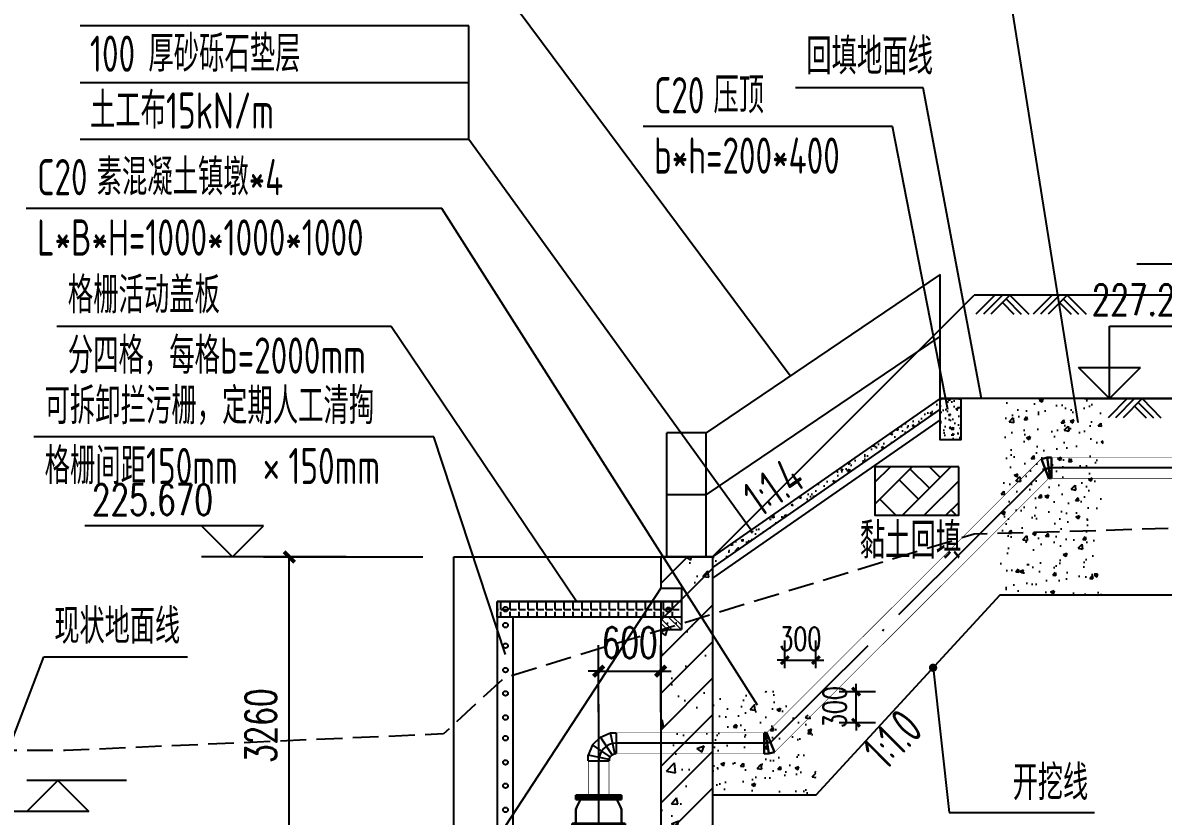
# Model space of a CAD drawing. Header units: millimetres. Extents: x -725 to 2274960, y -506 to 2980382.
# Drawn here: x 2043757 to 2054778, y 2602098 to 2609762 of the extents above; entities that cross this region are included whole.
import ezdxf

# ---------------------------------------------------------------- set-up
doc = ezdxf.new("R2010")
doc.units = ezdxf.units.MM
doc.header["$LTSCALE"] = 1000
doc.linetypes.add('DASH', pattern=[0.35, 0.25, -0.1])
doc.linetypes.add('DOTE', pattern=[2.42, 2, -0.2, 0.02, -0.2])
for name, color, linetype in [('DIM_ELEV', 3, 'Continuous'), ('DIM_LEAD', 3, 'Continuous'), ('DIM_SYMB', 3, 'Continuous'), ('DMX', 7, 'Continuous'), ('DOTE', 1, 'DOTE'), ('E_OTHER', 7, 'Continuous'), ('PUB_DIM', 3, 'Continuous'), ('TEXT_BG', 3, 'Continuous'), ('YHG_文字', 7, 'Continuous'), ('YHJ_剖面_梁板', 4, 'Continuous'), ('YHJ_尺寸_公标', 3, 'Continuous'), ('线框', 2, 'Continuous'), ('细线', 4, 'Continuous'), ('附属构件', 6, 'Continuous')]:
    doc.layers.add(name, color=color, linetype=linetype)
doc.layers.add('管', color=1, linetype='Continuous', lineweight=30)
doc.styles.add('_TCH_DIM', font='SIMPLEX', dxfattribs={"bigfont": 'GBCBIG'})
doc.styles.add('_TCH_DIM_T3', font='SIMPLEX', dxfattribs={"width": 0.705882, "bigfont": 'GBCBIG'})
doc.styles.add('TSSD_Rein', font='tssdeng.shx', dxfattribs={"width": 0.7, "bigfont": 'hztxt.shx'})
doc.dimstyles.new('_TCH_ARCH&&100', dxfattribs={"dimtxt": 297.5, "dimasz": 100, "dimexe": 250, "dimexo": 300, "dimgap": 126.25, "dimtad": 1, "dimdec": 0, "dimzin": 0, "dimdsep": 46, "dimtxsty": '_TCH_DIM_T3', "dimblk": 'ARCHTICK', "dimcen": 0.09, "dimclrt": 7, "dimazin": 2, "dimtfac": 1, "dimtdec": 0, "dimtix": 1, "dimtmove": 2, "dimatfit": 3, "dimfxl": 75, "dimtolj": 1, "dimtzin": 0, "dimarcsym": 0})
doc.dimstyles.new('_TCH_ARCH_M_M&&75', dxfattribs={"dimtxt": 223.125, "dimasz": 75, "dimexe": 187.5, "dimexo": 225, "dimgap": 94.6875, "dimtad": 1, "dimdec": 0, "dimzin": 0, "dimdsep": 46, "dimtxsty": '_TCH_DIM_T3', "dimblk": 'ARCHTICK', "dimcen": 0.09, "dimclrt": 7, "dimazin": 2, "dimtfac": 1, "dimtdec": 0, "dimtix": 1, "dimtmove": 2, "dimatfit": 3, "dimfxl": 75, "dimtolj": 1, "dimtzin": 0, "dimarcsym": 0})
doc.dimstyles.new('_TCH_ARCH_MM_M&&100', dxfattribs={"dimtxt": 297.5, "dimasz": 100, "dimexe": 250, "dimexo": 300, "dimgap": 126.25, "dimtad": 1, "dimdec": 0, "dimzin": 0, "dimdsep": 46, "dimtxsty": '_TCH_DIM_T3', "dimblk": 'ARCHTICK', "dimcen": 0.09, "dimclrt": 7, "dimazin": 2, "dimtfac": 1, "dimtdec": 0, "dimtix": 1, "dimtmove": 2, "dimatfit": 3, "dimfxl": 75, "dimtolj": 1, "dimtzin": 0, "dimarcsym": 0})
pattern_1 = [(50, (0, 0), (179.3150457, -15.688034), [18.75, -206.25]), (355, (0, 0), (-34.687833, 188.048033), [15, -165]), (100.4514, (14.94, -1.3), (144.627345, 172.3598855), [15.9350475, -175.285528]), (46.1842, (0, 50), (266.810262, -41.379754), [28.125, -309.375]), (96.6356, (22.23, 46.55), (233.665676, 243.529468), [23.902572, -262.92825]), (351.1842, (0, 50), (233.665486, 243.52965), [22.5, -247.5]), (21, (25, 37.5), (149.226763, -100.6547227), [18.75, -206.25]), (326, (25, 37.5), (60.828833, 181.287511), [15, -165]), (71.4514, (37.44, 29.11), (210.055657, 80.632624), [15.9350475, -175.285528]), (37.5, (0, 0), (3.0399638, 83.2234635), [0, -163, 0, -167.5, 0, -165.625]), (7.5, (0, 0), (65.7673844, 98.602928), [0, -95.5, 0, -159.25, 0, -63.125]), (327.5, (-55.75, 0), (133.455609, -5.638718), [0, -62.5, 0, -195, 0, -258.75]), (317.5, (-80.75, 0), (145.7965423, 25.0262456), [0, -81.25, 0, -129.5, 0, -183.75])]

# ---------------------------------------------------------------- blocks, each defined once
blk = doc.blocks.new('底阀')
at = {"layer": '管', "color": 8}
for p, q in [((-220, -42), (-220, 0)), ((220, 0), (-220, 0)), ((220, -42), (220, 0)), ((220, -21), (-220, -21)), ((220, -42), (-220, -42)), ((-175, -42), (-210, -115)), ((175, -42), (210, -115)), ((-220, -149), (-220, -254)), ((220, -149), (220, -254)), ((-257, -294), (-257, -275)), ((-257, -275), (-242, -275)), ((-257, -294), (257, -294)), ((-257, -294), (-257, -312)), ((-257, -312), (0, -312)), ((257, -275), (-242, -275)), ((257, -312), (0, -312)), ((257, -294), (257, -275)), ((257, -294), (257, -312))]:
    blk.add_line(p, q, dxfattribs=at)
for centre, radius, start, end in [((-155, -149), 65, 147.7227, 180), ((155, -149), 65, 0, 32.2773), ((-242, -254), 21.7, 270, 0), ((0, -308), 220, 180.9108, 359.0892), ((242, -254), 21.7, 180, 270)]:
    blk.add_arc(centre, radius, start, end, dxfattribs=at)
blk = doc.blocks.new('WT')
at = {"layer": '管', "color": 8, "lineweight": -2}
for p, q in [((-300, -81), (-300, 0)), ((-300, 0), (0, 0)), ((0, -21), (-300, -81)), ((-238, -229), (-300, -81)), ((16, -59), (-238, -229)), ((45, -89), (-125, -343)), ((0, -21), (0, 0)), ((16, -59), (0, -21)), ((45, -89), (16, -59)), ((84, -105), (24, -405)), ((84, -105), (45, -89)), ((84, -105), (105, -105)), ((105, -405), (105, -105)), ((-125, -343), (-238, -229)), ((-125, -343), (24, -405)), ((105, -405), (24, -405))]:
    blk.add_line(p, q, dxfattribs=at)
blk.add_arc((105, 0), 255, 180, 270, dxfattribs=at)
blk = doc.blocks.new('gagagdafgsdfhfdhasgd')
at = {"layer": 'DOTE', "color": 8, "linetype": 'DOTE', "elevation": 0}
for points in [[(668976, -41027), (670700, -41027)], [(673476, -43687), (674906, -43687)]]:
    blk.add_lwpolyline(points, dxfattribs=at)
at = {"layer": 'DOTE', "color": 8, "linetype": 'DOTE'}
blk.add_lwpolyline([(670761, -41036), (673415, -43681)], dxfattribs=at)
at = {"layer": '管', "color": 8}
for p, q in [((670742, -40927), (670700, -40927)), ((670700, -40927), (670700, -41127)), ((670714, -41127), (670742, -40927)), ((670725, -41130), (670797, -40941)), ((670797, -40941), (670742, -40927)), ((670714, -41127), (670700, -41127)), ((670725, -41130), (670714, -41127)), ((673453, -43584), (673377, -43772)), ((673453, -43584), (673377, -43772)), ((673464, -43587), (673432, -43787)), ((673464, -43587), (673432, -43787)), ((673464, -43587), (673453, -43584)), ((673464, -43587), (673453, -43584)), ((673476, -43587), (673464, -43587)), ((673476, -43587), (673464, -43587)), ((673476, -43788), (673476, -43587)), ((673476, -43788), (673476, -43587)), ((673432, -43787), (673377, -43772)), ((673432, -43787), (673377, -43772)), ((673476, -43788), (673432, -43787)), ((673476, -43788), (673432, -43787))]:
    blk.add_line(p, q, dxfattribs=at)
at = {"layer": '管', "color": 8, "elevation": 0}
for points, const_width in [([(666576, -40927), (669793, -40927)], 5), ([(666874, -40927), (670700, -40927)], 5), ([(666576, -41127), (670700, -41127)], 5), ([(673476, -43587), (674906, -43587)], 3.33), ([(673476, -43787), (674906, -43787)], 3.33)]:
    blk.add_lwpolyline(points, dxfattribs=dict(at, const_width=const_width))
at = {"layer": '管', "color": 8, "const_width": 5}
for points in [[(670798, -40938), (673453, -43586)], [(670726, -41128), (673377, -43775)], [(674976, -43857), (674976, -44187)], [(675176, -43857), (675176, -44187)]]:
    blk.add_lwpolyline(points, dxfattribs=at)
at = {"layer": '管', "color": 8}
for centre, start, end in [((670700, -41197), 69.2564, 90), ((673476, -43517), 249.4422, 270), ((673476, -43517), 249.4422, 270)]:
    blk.add_arc(centre, 170, start, end, dxfattribs=at)
at = {"xscale": -0.6666666600000004, "yscale": 0.6666666600000004, "zscale": 0.6666666600000004, "rotation": 90}
blk.add_blockref('WT', (674906, -43787), dxfattribs=at)
at = {"layer": 'E_OTHER'}
blk.add_blockref('底阀', (675076, -44187), dxfattribs=at)
blk = doc.blocks.new('_ArchTick')
at = {"color": 0, "linetype": 'ByBlock', "const_width": 0.4}
blk.add_lwpolyline([(-0.5, -0.5), (0.5, 0.5)], dxfattribs=at)
blk = doc.blocks.new('*D176')
at = {"layer": 'Defpoints', "color": 0, "transparency": 16777216}
for p in [(2049922, 2603499), (2049322, 2602802), (2049922, 2602802)]:
    blk.add_point(p, dxfattribs=at)
at = {"layer": 'PUB_DIM', "color": 0, "lineweight": -2, "transparency": 16777216}
for p, q in [((2049322, 2603102), (2049322, 2603749)), ((2049922, 2603102), (2049922, 2603749)), ((2049322, 2603499), (2049222, 2603499)), ((2049322, 2603499), (2049922, 2603499)), ((2049922, 2603499), (2050022, 2603499))]:
    blk.add_line(p, q, dxfattribs=at)
at = {"layer": 'PUB_DIM', "color": 0, "lineweight": -2, "transparency": 16777216, "xscale": 100, "yscale": 100, "zscale": 100}
blk.add_blockref('_ArchTick', (2049322, 2603499), dxfattribs=at)
at = {"layer": 'PUB_DIM', "color": 0, "lineweight": -2, "transparency": 16777216, "xscale": 100, "yscale": 100, "zscale": 100, "rotation": 180}
blk.add_blockref('_ArchTick', (2049922, 2603499), dxfattribs=at)
at = {"layer": 'PUB_DIM', "color": 7, "transparency": 16777216, "insert": (2049622, 2603774), "char_height": 297.5, "attachment_point": 5, "style": '_TCH_DIM_T3'}
blk.add_mtext('\\A1;600', dxfattribs=at)
blk = doc.blocks.new('*D396')
at = {"layer": 'Defpoints', "color": 0, "transparency": 16777216}
for p in [(2046333, 2604602), (2047922, 2604602), (2047922, 2601342)]:
    blk.add_point(p, dxfattribs=at)
at = {"layer": 'PUB_DIM', "color": 0, "lineweight": -2, "transparency": 16777216}
for p, q in [((2047622, 2604602), (2046083, 2604602)), ((2046333, 2601342), (2046333, 2604602)), ((2047622, 2601342), (2046083, 2601342))]:
    blk.add_line(p, q, dxfattribs=at)
at = {"layer": 'PUB_DIM', "color": 0, "lineweight": -2, "transparency": 16777216, "xscale": 100, "yscale": 100, "zscale": 100}
for p, rotation in [((2046333, 2604602), 90), ((2046333, 2601342), 270)]:
    blk.add_blockref('_ArchTick', p, dxfattribs=dict(at, rotation=rotation))
at = {"layer": 'PUB_DIM', "color": 7, "transparency": 16777216, "insert": (2046058, 2602972), "char_height": 297.5, "attachment_point": 5, "rotation": 90, "style": '_TCH_DIM_T3'}
blk.add_mtext('\\A1;3260', dxfattribs=at)
blk = doc.blocks.new('*D554')
at = {"layer": 'Defpoints', "color": 0, "transparency": 16777216}
for p in [(2051422, 2603606), (2051122, 2603302), (2051422, 2603302)]:
    blk.add_point(p, dxfattribs=at)
at = {"layer": 'YHJ_尺寸_公标', "color": 0, "lineweight": -2, "transparency": 16777216}
for p, q in [((2051122, 2603527), (2051122, 2603794)), ((2051422, 2603527), (2051422, 2603794)), ((2051122, 2603606), (2051047, 2603606)), ((2051122, 2603606), (2051422, 2603606)), ((2051422, 2603606), (2051497, 2603606))]:
    blk.add_line(p, q, dxfattribs=at)
at = {"layer": 'YHJ_尺寸_公标', "color": 0, "lineweight": -2, "transparency": 16777216, "xscale": 75, "yscale": 75, "zscale": 75}
blk.add_blockref('_ArchTick', (2051122, 2603606), dxfattribs=at)
at = {"layer": 'YHJ_尺寸_公标', "color": 0, "lineweight": -2, "transparency": 16777216, "xscale": 75, "yscale": 75, "zscale": 75, "rotation": 180}
blk.add_blockref('_ArchTick', (2051422, 2603606), dxfattribs=at)
at = {"layer": 'YHJ_尺寸_公标', "color": 7, "transparency": 16777216, "insert": (2051272, 2603812), "char_height": 223.1, "attachment_point": 5, "style": '_TCH_DIM_T3'}
blk.add_mtext('\\A1;300', dxfattribs=at)
blk = doc.blocks.new('*D555')
at = {"layer": 'Defpoints', "color": 0, "transparency": 16777216}
for p in [(2051422, 2603302), (2051810, 2603302), (2051422, 2603002)]:
    blk.add_point(p, dxfattribs=at)
at = {"layer": 'YHJ_尺寸_公标', "color": 0, "lineweight": -2, "transparency": 16777216}
for p, q in [((2051810, 2603302), (2051810, 2603377)), ((2051647, 2603302), (2051998, 2603302)), ((2051810, 2603002), (2051810, 2603302)), ((2051647, 2603002), (2051998, 2603002)), ((2051810, 2603002), (2051810, 2602927))]:
    blk.add_line(p, q, dxfattribs=at)
at = {"layer": 'YHJ_尺寸_公标', "color": 0, "lineweight": -2, "transparency": 16777216, "xscale": 75, "yscale": 75, "zscale": 75}
for p, rotation in [((2051810, 2603302), 270), ((2051810, 2603002), 90)]:
    blk.add_blockref('_ArchTick', p, dxfattribs=dict(at, rotation=rotation))
at = {"layer": 'YHJ_尺寸_公标', "color": 7, "transparency": 16777216, "insert": (2051604, 2603152), "char_height": 223.1, "attachment_point": 5, "rotation": 90, "style": '_TCH_DIM_T3'}
blk.add_mtext('\\A1;300', dxfattribs=at)

msp = doc.modelspace()

# ---------------------------------------------------------------- hatches: boundary and pattern name
h = msp.add_hatch()
h.set_pattern_fill('钢筋混凝土', color=8, scale=100)
h.set_pattern_definition([(45, (1763199.64, 2707238), (-176.7767, 176.7767), []), (50, (1763199.64, 2707238), (717.2602, -62.7521), [75, -825]), (355, (1763199.64, 2707238), (-138.7513, 752.1921), [60, -660]), (100.4514, (1763259.4, 2707232.8), (578.5094, 689.4395), [63.7402, -701.1421]), (46.1842, (1763199.6, 2707438), (1067.241, -165.519), [112.5, -1237.5]), (96.6356, (1763288.6, 2707424.2), (934.6627, 974.118), [95.6103, -1051.713]), (351.1842, (1763199.6, 2707438), (934.662, 974.1186), [90, -990]), (21, (1763299.64, 2707388), (596.907, -402.6189), [75, -825]), (326, (1763299.64, 2707388), (243.3153, 725.15), [60, -660]), (71.4514, (1763349.4, 2707354.44), (840.2226, 322.5305), [63.7402, -701.1421]), (37.5, (1763199.64, 2707238), (12.15986, 332.89385), [0, -652, 0, -670, 0, -662.5]), (7.5, (1763199.64, 2707238), (263.06954, 394.4117), [0, -382, 0, -637, 0, -252.5]), (327.5, (1762976.64, 2707238), (533.82244, -22.55487), [0, -250, 0, -780, 0, -1035]), (317.5, (1762876.64, 2707238), (583.1862, 100.105), [0, -325, 0, -518, 0, -735])])
edge = h.paths.add_edge_path()
edge.add_line((2048622.285, 2601302.4594), (2048622.285, 2601142.4594))
edge.add_line((2048622.285, 2601142.4594), (2048222.285, 2601142.4594))
edge.add_line((2048222.285, 2601142.4594), (2048222.285, 2601342.4594))
edge.add_line((2048222.285, 2601342.4594), (2047922.285, 2601342.4594))
edge.add_line((2047922.285, 2601302.4594), (2047922.285, 2600842.4594))
edge.add_line((2047922.285, 2600842.4594), (2050422.285, 2600842.4594))
edge.add_line((2050422.285, 2600842.4594), (2050422.285, 2604602.4594))
edge.add_line((2050422.285, 2604602.4594), (2049922.285, 2604602.4594))
edge.add_line((2049922.285, 2604602.4594), (2049922.285, 2604302.4594))
edge.add_line((2049922.285, 2604302.4594), (2049922.285, 2603902.4594))
edge.add_line((2049922.285, 2603902.4594), (2049922.285, 2601342.4594))
edge.add_line((2049922.285, 2601342.4594), (2048622.285, 2601342.4594))
at = {"layer": 'TEXT_BG'}
h = msp.add_hatch(dxfattribs=at)
h.set_pattern_fill('夯实土壤', color=8, scale=100)
h.set_pattern_definition([(45, (1396315.4, 2650065.9), (-397.394, 397.394), []), (45, (1396525.4, 2650065.9), (-397.394, 397.394), []), (45, (1396735.4, 2650065.9), (-397.394, 397.394), []), (135, (1396315.4, 2650065.9), (-397.394, -397.394), [265, -297]), (135, (1396420.4, 2650170.9), (-397.394, -397.394), [265, -297]), (135, (1396525.4, 2650275.9), (-397.394, -397.394), [265, -297])])
h.paths.add_polyline_path([(2052801.5873, 2605473.9922), (2051991.6079, 2605473.9922), (2051991.6079, 2605006.3504), (2052801.5873, 2605006.3504)])
at = {"layer": 'YHJ_剖面_梁板'}
h = msp.add_hatch(dxfattribs=at)
h.set_pattern_fill('混凝土', color=8, scale=25)
h.set_pattern_definition(pattern_1)
h.paths.add_polyline_path([(2052622.285, 2606029.2806), (2052622.285, 2606132.4594), (2050422.285, 2604602.4594), (2050422.285, 2604499.2806)])
h = msp.add_hatch(dxfattribs=at)
h.set_pattern_fill('混凝土', color=8, scale=25)
h.set_pattern_definition(pattern_1)
h.paths.add_polyline_path([(2052622.285, 2606132.4594), (2052822.285, 2606132.4594), (2052822.285, 2605732.4594), (2052622.285, 2605732.4594)])
h = msp.add_hatch(dxfattribs=at)
h.set_pattern_fill('混凝土', color=8, scale=50)
h.set_pattern_definition([(50, (-401245.65, -284575.3), (358.630091, -31.376067), [37.5, -412.5]), (355, (-401245.65, -284575.3), (-69.375667, 376.096067), [30, -330]), (100.4514, (-401215.77, -284577.92), (289.25469, 344.71977), [31.870095, -350.571056]), (46.1842, (-401245.65, -284475.3), (533.620524, -82.759507), [56.25, -618.75]), (96.6356, (-401201.2, -284482.2), (467.33135, 487.058935), [47.805144, -525.8565]), (351.1842, (-401245.65, -284475.3), (467.33097, 487.0593), [45, -495]), (21, (-401195.65, -284500.3), (298.453526, -201.309445), [37.5, -412.5]), (326, (-401195.65, -284500.3), (121.657666, 362.575023), [30, -330]), (71.4514, (-401170.78, -284517.1), (420.111314, 161.265248), [31.870095, -350.571056]), (37.5, (-401245.65, -284575.31), (6.0799277, 166.446927), [0, -326, 0, -335, 0, -331.25]), (7.5, (-401245.65, -284575.3), (131.534769, 197.205856), [0, -191, 0, -318.5, 0, -126.25]), (327.5, (-401357.15, -284575.31), (266.911218, -11.277436), [0, -125, 0, -390, 0, -517.5]), (317.5, (-401407.15, -284575.3), (291.593085, 50.052491), [0, -162.5, 0, -259, 0, -367.5])])
h.paths.add_polyline_path([(2054198.6095, 2606132.4594), (2053198.6095, 2606132.4594), (2053198.6095, 2604232.5013), (2054198.6095, 2604232.5013)])
h = msp.add_hatch(dxfattribs=at)
h.set_pattern_fill('ANGLE', color=8, scale=25)
h.set_pattern_definition([(0, (-1806.39, 0), (0, 87.3125), [63.5, -23.8125]), (90, (-1806.39, 0), (-87.3125, 5e-15), [63.5, -23.8125])])
h.paths.add_polyline_path([(2048342.0197, 2604172.1941), (2050122.285, 2604172.1941), (2050122.285, 2604022.1941), (2048342.0197, 2604022.1941)])
h = msp.add_hatch(dxfattribs=at)
h.set_pattern_fill('混凝土', color=8, scale=50)
h.set_pattern_definition([(50, (-386469.52, -287235.63), (358.630091, -31.376067), [37.5, -412.5]), (355, (-386469.52, -287235.63), (-69.375667, 376.096067), [30, -330]), (100.4514, (-386439.64, -287238.25), (289.25469, 344.71977), [31.870095, -350.571056]), (46.1842, (-386469.5, -287135.63), (533.620524, -82.759507), [56.25, -618.75]), (96.6356, (-386425.05, -287142.53), (467.33135, 487.058935), [47.805144, -525.8565]), (351.1842, (-386469.5, -287135.63), (467.33097, 487.0593), [45, -495]), (21, (-386419.52, -287160.63), (298.453526, -201.309445), [37.5, -412.5]), (326, (-386419.52, -287160.63), (121.657666, 362.575023), [30, -330]), (71.4514, (-386394.65, -287177.4), (420.111314, 161.265248), [31.870095, -350.571056]), (37.5, (-386469.52, -287235.63), (6.0799277, 166.446927), [0, -326, 0, -335, 0, -331.25]), (7.5, (-386469.52, -287235.63), (131.534769, 197.205856), [0, -191, 0, -318.5, 0, -126.25]), (327.5, (-386581.02, -287235.63), (266.911218, -11.277436), [0, -125, 0, -390, 0, -517.5]), (317.5, (-386631.02, -287235.63), (291.593085, 50.052491), [0, -162.5, 0, -259, 0, -367.5])])
h.paths.add_polyline_path([(2051233.2851, 2603191.371), (2051233.2851, 2603191.371), (2051122.477, 2603302.1792), (2050422.477, 2603302.1792), (2050422.477, 2602302.1792), (2051422.477, 2602302.1792), (2051422.477, 2603002.1792)])
h = msp.add_hatch(dxfattribs=at)
h.set_pattern_fill('粉刷', color=8, scale=25)
h.set_pattern_definition([(37.5, (90.17, -70418.265), (-3.1496679, 96.3411885), [0, -76, 0, -85, 0, -81.25]), (7.5, (90.17, -70418.27), (88.4888353, 141.1073033), [0, -41, 0, -68.5, 0, -26.25]), (327.5, (28.67, -70418.265), (155.707093, 0.2829527), [0, -25, 0, -90, 0, -117.5]), (317.5, (28.67, -70418.27), (150.30633, 43.883778), [0, -12.5, 0, -59, 0, -67.5])])
edge = h.paths.add_edge_path()
edge.add_line((2047922.285, 2601142.4594), (2042848.6575, 2601142.4594))
edge.add_line((2039875.0714, 2601142.4594), (2037059.8805, 2602550.0549))
edge.add_line((2039898.6782, 2601242.4594), (2037134.4161, 2602624.5905))
edge.add_line((2047922.285, 2601242.4594), (2042848.6575, 2601242.4594))
at = {"layer": '细线', "linetype": 'Continuous', "lineweight": 0, "ltscale": 0.5}
h = msp.add_hatch(dxfattribs=at)
h.set_pattern_fill('ANSI32', color=8, scale=10, angle=90)
h.set_pattern_definition([(135, (1971309.02, 2637855.25), (-67.35192, -67.35192), []), (135, (1971309.02, 2637900.155), (-67.35192, -67.35192), [])])
h.paths.add_polyline_path([(2049922.285, 2604022.1941), (2049922.285, 2603902.4594), (2050122.285, 2603902.4594), (2050122.285, 2604022.1941)])
h.paths.add_polyline_path([(2049922.285, 2604302.4397), (2049922.2979, 2604302.4594), (2049922.285, 2604302.4594)])

# ---------------------------------------------------------------- linework, layer by layer
for p, q in [((2053152.0721, 2607132.4594), (2052968.9516, 2606946.506)), ((2053224.0123, 2607132.4594), (2053040.8918, 2606946.506)), ((2053295.9525, 2607132.4594), (2053112.832, 2606946.506)), ((2053259.9824, 2607095.9328), (2053407.1328, 2606946.506)), ((2053295.9525, 2607132.4594), (2053479.1732, 2606946.506)), ((2053705.0341, 2607132.4594), (2053521.9136, 2606946.506)), ((2053776.9743, 2607132.4594), (2053593.8538, 2606946.506)), ((2053848.9145, 2607132.4594), (2053665.794, 2606946.506)), ((2053812.9444, 2607095.9328), (2053960.0948, 2606946.506)), ((2053848.9145, 2607132.4594), (2054032.1353, 2606946.506)), ((2053224.0123, 2607059.4063), (2053335.1926, 2606946.506)), ((2053776.9743, 2607059.4063), (2053888.1546, 2606946.506)), ((2054429.6483, 2606132.4594), (2054246.5279, 2605946.506)), ((2054501.5886, 2606132.4594), (2054318.4681, 2605946.506)), ((2054573.5288, 2606132.4594), (2054390.4083, 2605946.506)), ((2054537.5587, 2606095.9328), (2054684.709, 2605946.506)), ((2054573.5288, 2606132.4594), (2054756.7495, 2605946.506)), ((2054501.5886, 2606059.4063), (2054612.7688, 2605946.506))]:
    msp.add_line(p, q)
at = {"layer": 'DIM_ELEV'}
for p, q in [((2054260.0989, 2606132.4594), (2054260.0989, 2606832.4594)), ((2054260.0989, 2606832.4594), (2055357.6172, 2606832.4594)), ((2054260.0989, 2606132.4594), (2053960.0989, 2606432.4594)), ((2053960.0989, 2606432.4594), (2054560.0989, 2606432.4594)), ((2054260.0989, 2606132.4594), (2054560.0989, 2606432.4594)), ((2054019.2352, 2606132.4594), (2054560.0989, 2606132.4594)), ((2046083.2166, 2604902.4594), (2044357.2166, 2604902.4594)), ((2045783.2166, 2604602.4594), (2045483.2166, 2604902.4594)), ((2045783.2166, 2604602.4594), (2046083.2166, 2604902.4594)), ((2046883.0867, 2604602.4594), (2045483.2166, 2604602.4594)), ((2044096.8593, 2602442.4594), (2043796.8593, 2602142.4594)), ((2044757.8854, 2602442.4594), (2043796.8593, 2602442.4594)), ((2044096.8593, 2602442.4594), (2044396.8593, 2602142.4594)), ((2044396.8593, 2602142.4594), (2041219.4942, 2602142.4594))]:
    msp.add_line(p, q, dxfattribs=at)
for points in [[(2050422.285, 2604602.4594), (2052952.285, 2607132.4594)], [(2055422.285, 2607132.4594), (2052952.285, 2607132.4594)], [(2054037.7834, 2606132.4594), (2055422.285, 2606132.4594)]]:
    msp.add_lwpolyline(points, dxfattribs=at)
at = {"layer": 'DIM_LEAD'}
for p, q in [((2051173.251, 2606351.4762), (2047785.2028, 2610903.5973)), ((2053957.9968, 2605902.8056), (2053263.3677, 2610246.2563)), ((2052458.6801, 2609134.6567), (2051223.3146, 2609134.6567)), ((2053021.0961, 2606132.4594), (2052458.6801, 2609134.6567)), ((2052161.462, 2608759.8011), (2049751.6665, 2608759.8011)), ((2052697.5278, 2606026.4161), (2052161.462, 2608759.8011)), ((2047805.8305, 2607968.4277), (2043790.2856, 2607968.4277)), ((2050858.4245, 2603171.7988), (2047805.8305, 2607968.4277)), ((2047318.5722, 2606828.4536), (2044087.355, 2606828.4536)), ((2049108.5364, 2604172.1941), (2047318.5722, 2606828.4536)), ((2047730.5162, 2605761.4079), (2043862.9628, 2605761.4079)), ((2048422.285, 2603661.5585), (2047730.5162, 2605761.4079)), ((2049922.285, 2604302.4397), (2047075.1689, 2599943.4234)), ((2043614.9114, 2602732.4594), (2043959.4916, 2603637.4935)), ((2043959.4916, 2603637.4935), (2045347.6092, 2603637.4935)), ((2052554.3508, 2603532.3132), (2052710.6046, 2602133.759)), ((2052710.6046, 2602133.759), (2054113.9929, 2602133.759))]:
    msp.add_line(p, q, dxfattribs=at)
at = {"layer": 'DIM_LEAD', "const_width": 40}
msp.add_lwpolyline([(2052552.1301, 2603552.1895, 1), (2052556.5715, 2603512.4368, 1)], format="xyb", close=True, dxfattribs=at)
at = {"layer": 'DIM_SYMB'}
for p, q in [((2048068.7665, 2609733.6302), (2044311.7156, 2609733.6302)), ((2048068.7665, 2608634.6302), (2048068.7665, 2609733.6302)), ((2048068.7665, 2609184.1302), (2044311.7156, 2609184.1302)), ((2048068.7665, 2608634.6302), (2044311.7156, 2608634.6302)), ((2050794.9738, 2604861.6475), (2048068.7665, 2608634.6302))]:
    msp.add_line(p, q, dxfattribs=at)
at = {"layer": 'DMX', "color": 1, "linetype": 'DASH', "flags": 128}
msp.add_lwpolyline([(2074222.2037, 2608045.6895), (2072510.9648, 2608052.4594), (2071782.3438, 2607932.4594), (2063975.9844, 2604972.4594), (2058487.151, 2604982.4594), (2052951.6167, 2604822.4594), (2048408.1325, 2603432.4594), (2047822.285, 2602892.4594), (2044167.794, 2602732.4594), (2036328.062, 2602732.4594), (2035783.0781, 2602729.729)], dxfattribs=at)
at = {"layer": 'DOTE', "linetype": 'DOTE'}
msp.add_line((2063322.285, 2607432.4594), (2054522.285, 2607432.4594), dxfattribs=at)
at = {"layer": 'DOTE', "color": 8, "linetype": 'DOTE'}
msp.add_lwpolyline([(2049322.2872, 2603179.3185), (2049322.2768, 2601428.5073)], dxfattribs=at)
at = {"layer": 'TEXT_BG'}
for points in [[(2055422.285, 2606132.4594), (2052622.285, 2606132.4594), (2050422.285, 2604602.4594)], [(2052622.285, 2606029.2806), (2050422.285, 2604499.2806)], [(2052622.285, 2605926.1018), (2050422.285, 2604396.1018)]]:
    msp.add_lwpolyline(points, dxfattribs=at)
at = {"layer": 'YHJ_剖面_梁板'}
for p, q in [((2047922.285, 2600842.4594), (2047922.285, 2604602.4594)), ((2047922.285, 2604602.4594), (2050422.285, 2604602.4594)), ((2049922.285, 2604602.4594), (2049922.285, 2604302.4397)), ((2050422.285, 2604602.4594), (2050422.285, 2600842.4594)), ((2049922.285, 2604302.4594), (2050122.285, 2604302.4594)), ((2050122.285, 2604302.4594), (2050122.285, 2603902.4594)), ((2049922.285, 2604172.1941), (2049922.285, 2601342.4594)), ((2049922.285, 2603902.4594), (2050122.285, 2603902.4594))]:
    msp.add_line(p, q, dxfattribs=at)
for points in [[(2052622.285, 2606132.4594), (2052822.285, 2606132.4594), (2052822.285, 2605732.4594), (2052622.285, 2605732.4594)], [(2052801.5873, 2605473.9922), (2051991.6079, 2605473.9922), (2051991.6079, 2605006.3504), (2052801.5873, 2605006.3504)], [(2048342.0197, 2604172.1941), (2050122.285, 2604172.1941), (2050122.285, 2604022.1941), (2048342.0197, 2604022.1941)]]:
    msp.add_lwpolyline(points, close=True, dxfattribs=at)
at = {"layer": 'YHJ_剖面_梁板', "const_width": 0.0000001, "elevation": 0}
msp.add_lwpolyline([(2054198.6095, 2606132.4594), (2053198.6095, 2606132.4594), (2053198.6095, 2604232.5013), (2054198.6095, 2604232.5013)], close=True, dxfattribs=at)
at = {"layer": 'YHJ_剖面_梁板', "const_width": 0.0000001}
for points in [[(2049922.285, 2604602.4594), (2047922.285, 2604602.4594)], [(2051122.477, 2603302.1792), (2050422.477, 2603302.1792), (2050422.477, 2602302.1792), (2051422.477, 2602302.1792), (2051422.477, 2603002.1792)], [(2051122.477, 2603302.1792), (2051422.477, 2603002.1792)]]:
    msp.add_lwpolyline(points, dxfattribs=at)
at = {"layer": 'YHJ_剖面_梁板'}
msp.add_lwpolyline([(2055022.285, 2604232.4594), (2054198.6095, 2604232.5013), (2053198.6095, 2604232.5013), (2051422.477, 2602302.1792), (2050422.477, 2602302.1792)], dxfattribs=at)
at = {"layer": '线框', "lineweight": -3}
msp.add_line((2050422.285, 2604602.4594), (2049922.285, 2604602.4594), dxfattribs=at)
at = {"layer": '线框', "color": 14, "lineweight": -3}
for p, q in [((2048342.0197, 2604172.1941), (2048342.0197, 2601142.4594)), ((2050122.285, 2604172.1941), (2048342.0197, 2604172.1941)), ((2050122.285, 2604022.1941), (2048342.0197, 2604022.1941)), ((2048492.0197, 2604022.1941), (2048492.0197, 2601142.4594))]:
    msp.add_line(p, q, dxfattribs=at)
for centre in [(2048422.285, 2604098.4176), (2049997.9418, 2604091.9289), (2048422.285, 2603943.7976), (2048422.285, 2603744.3163), (2048422.285, 2603509.8971), (2048422.285, 2603284.2727), (2048422.285, 2603051.7941), (2048422.285, 2602852.3128), (2048422.285, 2602617.8936), (2048422.285, 2602392.2692), (2048422.285, 2602159.7906)]:
    msp.add_circle(centre, 23.0556, dxfattribs=at)
at = {"layer": '附属构件'}
for points in [[(2052622.285, 2607332.4594), (2050362.285, 2605802.4594)], [(2052622.285, 2606132.4594), (2052622.285, 2607332.4594)], [(2050362.285, 2605202.4594), (2052622.285, 2606732.4594)], [(2049982.285, 2604602.4594), (2049982.285, 2605802.4594)], [(2050362.285, 2605802.4594), (2049982.285, 2605802.4594)], [(2050362.285, 2604602.4594), (2050362.285, 2605802.4594)], [(2050362.285, 2605202.4594), (2049982.285, 2605202.4594)]]:
    msp.add_lwpolyline(points, dxfattribs=at)

# ---------------------------------------------------------------- block references
at = {"layer": 'TEXT_BG', "xscale": -1}
msp.add_blockref('gagagdafgsdfhfdhasgd', (2724398.4188, 2646489.6992), dxfattribs=at)

# ---------------------------------------------------------------- texts
at = {"layer": 'DIM_ELEV', "color": 7, "style": '_TCH_DIM', "width": 0.705882}
for s, p in [('227.200', (2054087.6172, 2606937.4594)), ('225.670', (2044425.2166, 2605007.4594))]:
    msp.add_text(s, height=297.5, dxfattribs=at).set_placement(p)
at = {"layer": 'DIM_LEAD', "color": 7, "style": 'TSSD_Rein', "width": 0.7}
for s, p in [('回填地面线', (2051328.3146, 2609262.8184)), ('C20', (2049856.6665, 2608887.9629)), ('压顶', (2050431.4742, 2608887.9629)), ('b*h=200*400', (2049856.6665, 2608304.8011)), ('C20', (2043895.2856, 2608096.5895)), ('素混凝土镇墩', (2044470.0933, 2608096.5895)), ('*4', (2045940.0933, 2608096.5895)), ('L*B*H=1000*1000*1000', (2043895.2856, 2607513.4277)), ('格栅活动盖板', (2044192.355, 2606956.6153)), ('分四格，每格', (2044192.355, 2606373.4536)), ('b=2000mm', (2045662.355, 2606373.4536)), ('可拆卸拦污栅，定期人工清掏', (2043967.9628, 2605885.7094)), ('格栅间距', (2043967.9628, 2605306.4079)), ('150mm', (2044947.9628, 2605306.4079)), ('150mm', (2046323.732, 2605306.4079)), ('×', (2046078.732, 2605306.4079))]:
    msp.add_text(s, height=350, dxfattribs=at).set_placement(p)
at = {"layer": 'DIM_LEAD', "color": 7, "style": '_TCH_DIM'}
for s, p in [('现状地面线', (2044062.2901, 2603764.8339)), ('开挖线', (2053323.8865, 2602253.6526))]:
    msp.add_text(s, height=337.58865, dxfattribs=at).set_placement(p)
at = {"layer": 'DIM_SYMB', "color": 7, "style": 'TSSD_Rein', "width": 0.7}
for s, p in [('100', (2044405.7589, 2609289.1302)), ('厚砂砾石垫层', (2044971.1435, 2609289.1302)), ('土工布', (2044405.7589, 2608739.6302)), ('15kN/m', (2045140.7589, 2608739.6302))]:
    msp.add_text(s, height=350, dxfattribs=at).set_placement(p)
at = {"layer": 'YHG_文字', "style": 'TSSD_Rein', "width": 0.7}
for s, rotation, p in [('1:1.4', 34.81685786, (2050883.1167, 2604978.6154)), ('1:1.0', 45, (2052095.5151, 2602529.0013))]:
    msp.add_text(s, height=350, rotation=rotation, dxfattribs=at).set_placement(p)
msp.add_text('黏土回填', height=350, dxfattribs=at).set_placement((2051845.923, 2604584.5352))

# ---------------------------------------------------------------- dimensions: what is measured, and where the dimension line sits
at = {"layer": 'PUB_DIM'}
for p1, p2, distance, dimstyle, picture, middle in [((2047922.285, 2601342.4594), (2047922.285, 2604602.4594), 1589.1047, '_TCH_ARCH_MM_M&&100', '*D396', (2046058.1803, 2602972.4594)), ((2049322.2872, 2602802.4572), (2049922.285, 2602802.4572), 696.5146, '_TCH_ARCH&&100', '*D176', (2049622.2861, 2603773.9718))]:
    dim = msp.add_aligned_dim(p1=p1, p2=p2, distance=distance, dimstyle=dimstyle, dxfattribs=at)
    dim.commit()
    dim.dimension.update_dxf_attribs({"geometry": picture, "text_midpoint": middle})
at = {"layer": 'YHJ_尺寸_公标'}
for p1, distance, picture, middle in [((2051122.477, 2603302.1792), 303.995, '*D554', (2051272.477, 2603812.4241)), ((2051422.477, 2603002.1792), -387.9849, '*D555', (2051604.2118, 2603152.1792))]:
    dim = msp.add_aligned_dim(p1=p1, p2=(2051422.477, 2603302.1792), distance=distance, dimstyle='_TCH_ARCH_M_M&&75', dxfattribs=at)
    dim.commit()
    dim.dimension.update_dxf_attribs({"geometry": picture, "text_midpoint": middle})

doc.saveas('drawing.dxf')
